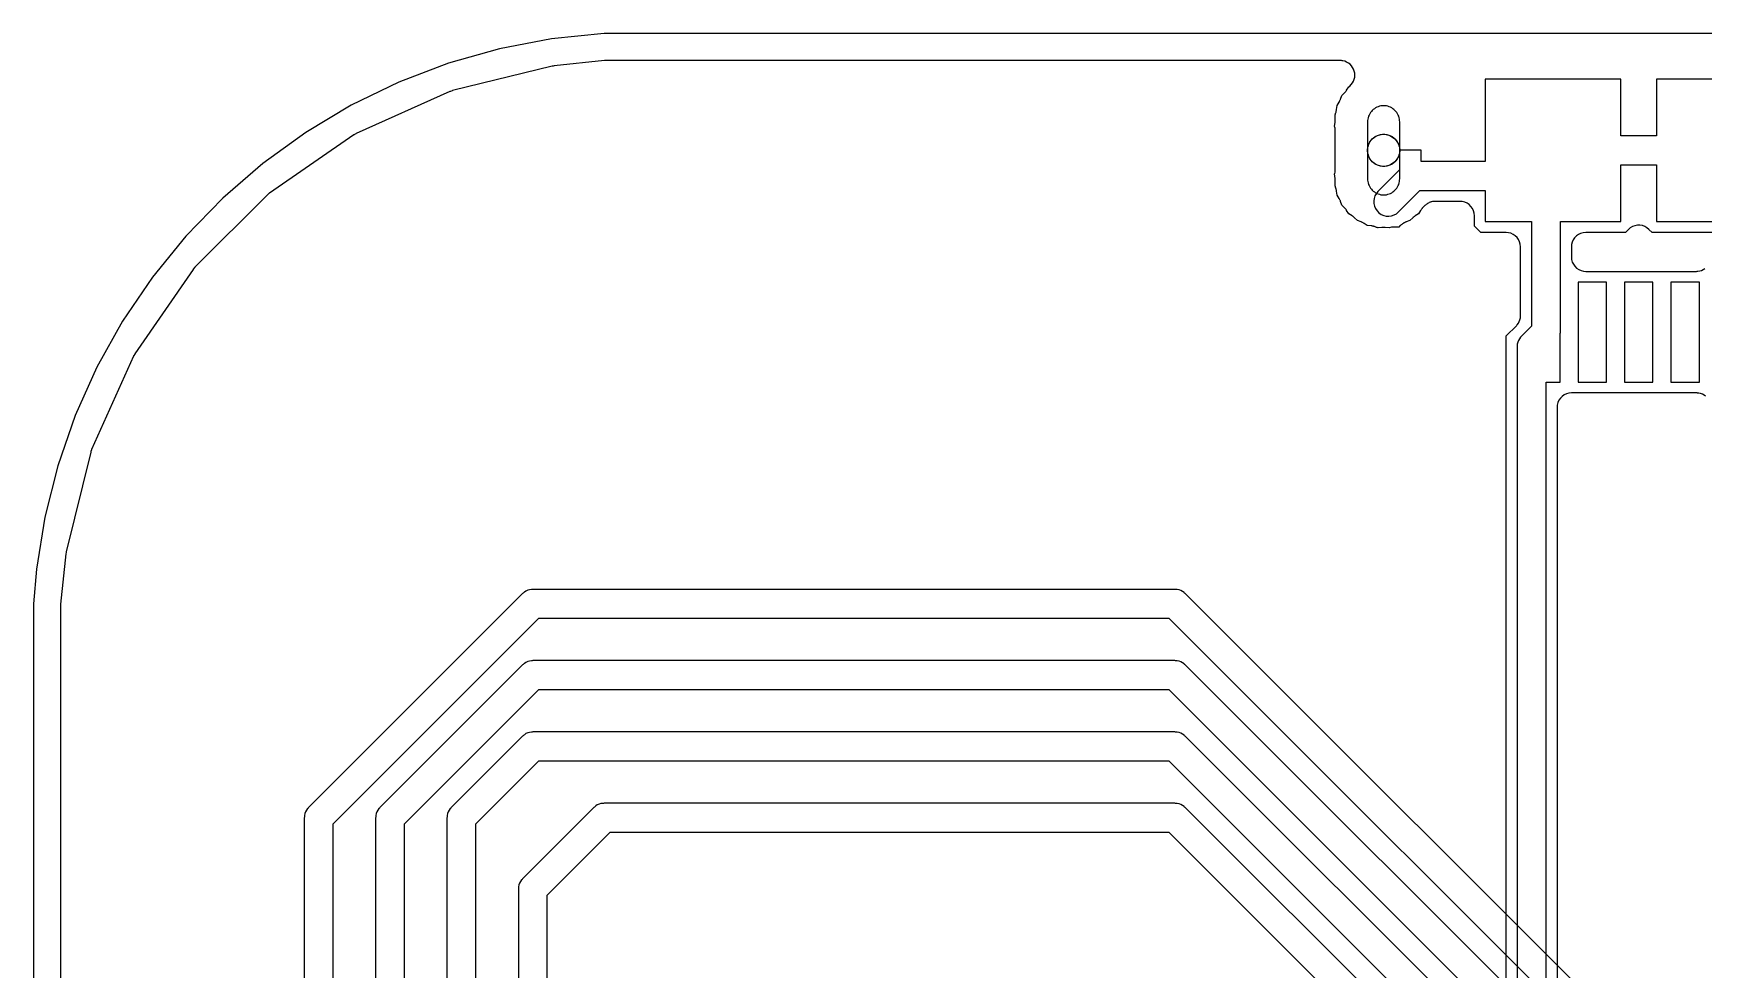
# Model space of a CAD drawing. Header units: millimetres. Extents: x 0 to 45, y 0 to 60.
# Drawn here: x 0 to 23.41, y 46.87 to 60 of the extents above; entities that cross this region are included whole.
import ezdxf

# ---------------------------------------------------------------- set-up
doc = ezdxf.new("R2010")
doc.units = ezdxf.units.MM

msp = doc.modelspace()

# ---------------------------------------------------------------- linework, layer by layer
at = {"layer": '16_copper'}
for points in [[(22.617, 45.67), (16.144, 52.144), (16.136, 52.15), (16.129, 52.157, 0.132344), (16.032, 52.201), (16.024, 52.201, 0.018059), (16.009, 52.202), (16, 52.203), (7, 52.203), (6.99, 52.202), (6.98, 52.202, 0.132342), (6.881, 52.165), (6.875, 52.159, 0.018024), (6.863, 52.15), (6.856, 52.144), (3.856, 49.144), (3.85, 49.136), (3.843, 49.129, 0.132344), (3.799, 49.032), (3.799, 49.024, 0.018059), (3.798, 49.009), (3.797, 49), (3.797, 39.327)], [(21.617, 45.67), (16.144, 51.144), (16.136, 51.15), (16.129, 51.157, 0.132344), (16.032, 51.201), (16.024, 51.201, 0.018059), (16.009, 51.202), (16, 51.203), (7, 51.203), (6.99, 51.202), (6.98, 51.202, 0.132342), (6.881, 51.165), (6.875, 51.159, 0.018024), (6.863, 51.15), (6.856, 51.144), (4.856, 49.144), (4.85, 49.136), (4.843, 49.129, 0.132344), (4.799, 49.032), (4.799, 49.024, 0.018059), (4.798, 49.009), (4.797, 49), (4.797, 32.084)], [(20.374, 45.914), (16.144, 50.144), (16.136, 50.15), (16.129, 50.157, 0.132344), (16.032, 50.201), (16.024, 50.201, 0.018059), (16.009, 50.202), (16, 50.203), (7, 50.203), (6.99, 50.202), (6.98, 50.202, 0.132342), (6.881, 50.165), (6.875, 50.159, 0.018024), (6.863, 50.15), (6.856, 50.144), (5.856, 49.144), (5.85, 49.136), (5.843, 49.129, 0.132344), (5.799, 49.032), (5.799, 49.024, 0.018059), (5.798, 49.009), (5.797, 49), (5.797, 27.084)], [(19.104, 46.184), (16.144, 49.144), (16.136, 49.15), (16.129, 49.157, 0.132344), (16.032, 49.201), (16.024, 49.201, 0.018059), (16.009, 49.202), (16, 49.203), (8, 49.203), (7.99, 49.202), (7.98, 49.202, 0.132342), (7.881, 49.165), (7.875, 49.159, 0.018024), (7.863, 49.15), (7.856, 49.144), (6.856, 48.144), (6.85, 48.136), (6.843, 48.129, 0.132344), (6.799, 48.032), (6.799, 48.024, 0.018059), (6.798, 48.009), (6.797, 48), (6.797, 22.084)]]:
    msp.add_lwpolyline(points, format="xyb", dxfattribs=at)
for points in [[(4.203, 39.388), (4.203, 48.916), (7.084, 51.797), (15.916, 51.797), (22.47, 45.243)], [(5.203, 32), (5.203, 48.916), (7.084, 50.797), (15.916, 50.797), (21.2, 45.513)], [(6.203, 27), (6.203, 48.916), (7.084, 49.797), (15.916, 49.797), (20.027, 45.686)], [(7.203, 22), (7.203, 47.916), (8.084, 48.797), (15.916, 48.797), (18.757, 45.956)]]:
    msp.add_lwpolyline(points, dxfattribs=at)
at = {"layer": '1_copper'}
for points in [[(20.644, 41.479), (20.644, 55.757), (20.785, 55.898), (20.791, 55.906), (20.798, 55.913, 0.132344), (20.842, 56.009), (20.842, 56.018, 0.018059), (20.844, 56.032), (20.844, 56.041), (20.844, 57.004), (20.844, 57.005), (20.844, 57.006, 0.366019), (20.673, 57.205), (20.641, 57.208), (20.287, 57.208), (20.198, 57.297), (20.198, 57.441), (20.198, 57.442), (20.198, 57.443, 0.366019), (20.027, 57.642), (19.994, 57.644), (19.648, 57.644), (19.637, 57.644), (19.627, 57.643, 0.043887), (19.592, 57.637), (19.585, 57.634), (19.578, 57.632, 0.062263), (19.529, 57.606), (19.522, 57.6, 0.016888), (19.511, 57.591), (19.504, 57.585), (19.472, 57.553, 0.016306), (19.463, 57.543), (19.455, 57.533), (19.449, 57.526), (19.447, 57.522), (19.444, 57.517), (19.414, 57.471), (19.368, 57.441, 0.016308), (19.357, 57.434), (19.347, 57.426), (19.339, 57.42), (19.336, 57.416), (19.332, 57.413), (19.293, 57.374), (19.241, 57.356, 0.016095), (19.229, 57.351), (19.217, 57.345), (19.209, 57.341), (19.205, 57.339), (19.2, 57.336), (19.19, 57.33, 0.016285), (19.179, 57.322), (19.169, 57.314), (19.161, 57.308), (19.158, 57.305), (19.154, 57.301), (19.137, 57.284), (19.071, 57.284), (19.071, 57.284), (19.071, 57.284, 0.038965), (19.035, 57.281), (19.004, 57.273), (19.002, 57.272), (18.948, 57.279, 0.016308), (18.935, 57.28), (18.922, 57.279), (18.912, 57.279), (18.908, 57.279), (18.902, 57.279), (18.848, 57.272), (18.846, 57.273, 0.000464), (18.845, 57.273), (18.834, 57.276), (18.833, 57.276), (18.825, 57.279), (18.815, 57.284), (18.796, 57.291, 0.016315), (18.783, 57.295), (18.77, 57.297), (18.761, 57.299), (18.756, 57.3), (18.751, 57.301), (18.696, 57.307), (18.65, 57.336, 0.016294), (18.638, 57.343), (18.627, 57.348), (18.618, 57.352), (18.614, 57.354), (18.609, 57.356), (18.557, 57.374), (18.518, 57.413, 0.016292), (18.508, 57.422), (18.498, 57.43), (18.491, 57.436), (18.487, 57.438), (18.482, 57.441), (18.436, 57.471), (18.406, 57.517, 0.016294), (18.399, 57.528), (18.391, 57.538), (18.385, 57.546), (18.382, 57.549), (18.378, 57.553), (18.339, 57.592), (18.321, 57.644, 0.016296), (18.316, 57.656), (18.31, 57.668), (18.306, 57.676), (18.304, 57.68), (18.301, 57.685), (18.272, 57.731), (18.266, 57.786), (18.264, 57.793), (18.264, 57.799), (18.261, 57.812), (18.259, 57.821), (18.257, 57.825), (18.256, 57.831), (18.244, 57.863), (18.245, 57.865), (18.245, 57.872), (18.246, 57.877), (18.246, 57.886), (18.247, 57.897), (18.247, 57.94), (18.246, 57.95), (18.246, 57.963), (18.238, 58.028), (18.24, 58.036), (18.245, 58.052, 0.00307), (18.245, 58.055), (18.245, 58.064), (18.247, 58.085), (18.247, 58.635), (18.246, 58.652), (18.244, 58.668), (18.244, 58.67), (18.244, 58.671), (18.24, 58.687), (18.238, 58.692), (18.246, 58.757), (18.246, 58.767), (18.247, 58.78), (18.247, 58.823), (18.246, 58.834), (18.246, 58.846), (18.245, 58.852), (18.244, 58.857), (18.256, 58.889, 0.016316), (18.26, 58.902), (18.262, 58.915), (18.264, 58.924), (18.265, 58.929), (18.266, 58.934), (18.272, 58.989), (18.301, 59.035, 0.016303), (18.308, 59.047), (18.313, 59.058), (18.317, 59.067), (18.319, 59.071), (18.321, 59.076), (18.339, 59.128), (18.378, 59.167, 0.016292), (18.387, 59.177), (18.389, 59.179), (18.389, 59.179), (18.389, 59.179), (18.395, 59.187), (18.401, 59.194), (18.403, 59.198), (18.406, 59.203), (18.437, 59.251), (18.438, 59.252), (18.45, 59.261, 0.641205), (18.351, 59.616), (18.347, 59.617), (18.344, 59.617), (18.334, 59.618), (18.319, 59.619), (8.025, 59.619), (8.015, 59.618), (8.004, 59.618), (7.297, 59.544), (7.287, 59.542), (7.27, 59.539), (5.872, 59.197), (5.87, 59.196), (5.868, 59.196), (5.845, 59.187), (5.839, 59.185), (5.838, 59.185), (5.838, 59.185), (4.525, 58.595), (4.523, 58.594), (4.521, 58.593), (4.5, 58.581), (4.494, 58.578, 0.001557), (4.493, 58.577), (3.309, 57.761), (3.307, 57.759), (3.305, 57.758), (3.286, 57.742), (3.281, 57.738), (3.281, 57.737), (3.28, 57.737), (2.263, 56.72), (2.262, 56.718), (2.26, 56.716), (2.244, 56.697), (2.24, 56.692), (2.24, 56.692), (2.239, 56.691), (1.423, 55.507), (1.422, 55.505), (1.42, 55.503), (1.408, 55.482), (1.405, 55.476, 0.001557), (1.405, 55.475), (0.815, 54.162), (0.815, 54.16), (0.813, 54.158), (0.806, 54.135), (0.804, 54.129), (0.803, 54.128), (0.803, 54.128), (0.461, 52.73), (0.459, 52.72), (0.456, 52.703), (0.382, 51.996), (0.382, 51.987), (0.381, 51.975), (0.381, 8)], [(24.65, 59.36), (22.75, 59.36), (22.75, 58.563), (22.25, 58.563), (22.25, 59.36), (20.35, 59.36), (20.35, 58.203), (19.451, 58.203), (19.451, 58.36), (19.45, 58.361), (19.15, 58.361), (19.149, 58.36), (19.149, 58.087), (18.846, 57.784), (18.823, 57.756, 0.915916), (19.134, 57.496), (19.434, 57.797), (20.35, 57.797), (20.35, 57.36), (20.997, 57.36), (20.997, 55.894), (20.856, 55.754), (20.85, 55.746), (20.843, 55.739, 0.132344), (20.799, 55.642), (20.799, 55.634, 0.018059), (20.798, 55.619), (20.797, 55.61), (20.797, 41.319)], [(21.203, 41.319), (21.203, 55.11), (21.4, 55.11), (21.4, 55.775), (21.401, 55.778), (21.401, 55.786, 0.018059), (21.402, 55.801), (21.403, 55.81), (21.403, 57.36), (22.25, 57.36), (22.25, 58.157), (22.75, 58.157), (22.75, 57.36), (24.65, 57.36)], [(24.598, 57.208), (22.687, 57.208), (22.644, 57.251, 0.368326), (22.381, 57.272), (22.356, 57.251), (22.313, 57.208), (21.759, 57.208), (21.758, 57.208), (21.757, 57.208, 0.366019), (21.558, 57.037), (21.556, 57.004), (21.556, 56.866), (21.556, 56.865), (21.556, 56.864, 0.366019), (21.727, 56.665), (21.759, 56.662), (23.309, 56.662), (23.319, 56.663), (23.329, 56.663, 0.128083), (23.428, 56.701)], [(23.438, 54.912, 0.132344), (23.341, 54.955), (23.333, 54.956, 0.018059), (23.318, 54.957), (23.309, 54.958), (21.559, 54.958), (21.558, 54.958), (21.557, 54.958, 0.366019), (21.358, 54.787), (21.356, 54.754), (21.356, 41.479)]]:
    msp.add_lwpolyline(points, format="xyb", dxfattribs=at)
for points in [[(22.05, 56.51), (21.65, 56.51), (21.65, 55.11), (22.05, 55.11)], [(22.7, 56.51), (22.3, 56.51), (22.3, 55.11), (22.7, 55.11)], [(23.35, 56.51), (22.95, 56.51), (22.95, 55.11), (23.35, 55.11)]]:
    msp.add_lwpolyline(points, close=True, dxfattribs=at)
at = {"layer": 'drills_NPTH'}
msp.add_circle((18.925, 58.36), 0.225, dxfattribs=at)
at = {"layer": 'holes'}
for points in [[(18.7, 57.96), (18.701, 57.94), (18.703, 57.921), (18.708, 57.902), (18.714, 57.883), (18.721, 57.865), (18.73, 57.848), (18.741, 57.831), (18.753, 57.815), (18.766, 57.801), (18.78, 57.788), (18.796, 57.776), (18.812, 57.765), (18.83, 57.756), (18.848, 57.749), (18.867, 57.743), (18.886, 57.738), (18.905, 57.736), (18.925, 57.735), (18.945, 57.736), (18.964, 57.738), (18.983, 57.743), (19.002, 57.749), (19.02, 57.756), (19.038, 57.765), (19.054, 57.776), (19.07, 57.788), (19.084, 57.801), (19.097, 57.815), (19.109, 57.831), (19.12, 57.848), (19.129, 57.865), (19.136, 57.883), (19.142, 57.902), (19.147, 57.921), (19.149, 57.94), (19.15, 57.96), (19.15, 58.76), (19.149, 58.78), (19.147, 58.799), (19.142, 58.818), (19.136, 58.837), (19.129, 58.855), (19.12, 58.873), (19.109, 58.889), (19.097, 58.905), (19.084, 58.919), (19.07, 58.932), (19.054, 58.944), (19.038, 58.955), (19.02, 58.964), (19.002, 58.971), (18.983, 58.977), (18.964, 58.982), (18.945, 58.984), (18.925, 58.985), (18.905, 58.984), (18.886, 58.982), (18.867, 58.977), (18.848, 58.971), (18.83, 58.964), (18.812, 58.955), (18.796, 58.944), (18.78, 58.932), (18.766, 58.919), (18.753, 58.905), (18.741, 58.889), (18.73, 58.873), (18.721, 58.855), (18.714, 58.837), (18.708, 58.818), (18.703, 58.799), (18.701, 58.78), (18.7, 58.76), (18.7, 57.96)], [(18.7, 58.378), (18.706, 58.413), (18.716, 58.446), (18.733, 58.478), (18.753, 58.507), (18.778, 58.532), (18.807, 58.552), (18.839, 58.569), (18.872, 58.579), (18.907, 58.585), (18.943, 58.585), (18.978, 58.579), (19.011, 58.569), (19.043, 58.552), (19.072, 58.532), (19.097, 58.507), (19.117, 58.478), (19.134, 58.446), (19.144, 58.413), (19.15, 58.378), (19.15, 58.342), (19.144, 58.307), (19.134, 58.274), (19.117, 58.242), (19.097, 58.213), (19.072, 58.188), (19.043, 58.168), (19.011, 58.151), (18.978, 58.141), (18.943, 58.135), (18.907, 58.135), (18.872, 58.141), (18.839, 58.151), (18.807, 58.168), (18.778, 58.188), (18.753, 58.213), (18.733, 58.242), (18.716, 58.274), (18.706, 58.307), (18.7, 58.342), (18.7, 58.378)]]:
    msp.add_lwpolyline(points, close=True, dxfattribs=at)
at = {"layer": 'outline'}
msp.add_lwpolyline([(37, 60), (8, 60), (7.261, 59.924), (6.532, 59.784), (5.817, 59.581), (5.123, 59.316), (4.455, 58.992), (3.817, 58.611), (3.215, 58.176), (2.653, 57.69), (2.136, 57.157), (1.667, 56.581), (1.25, 55.966), (0.889, 55.317), (0.585, 54.639), (0.342, 53.937), (0.16, 53.217), (0.042, 52.484), (0, 52), (0, 8)], dxfattribs=at)

doc.saveas('drawing.dxf')
